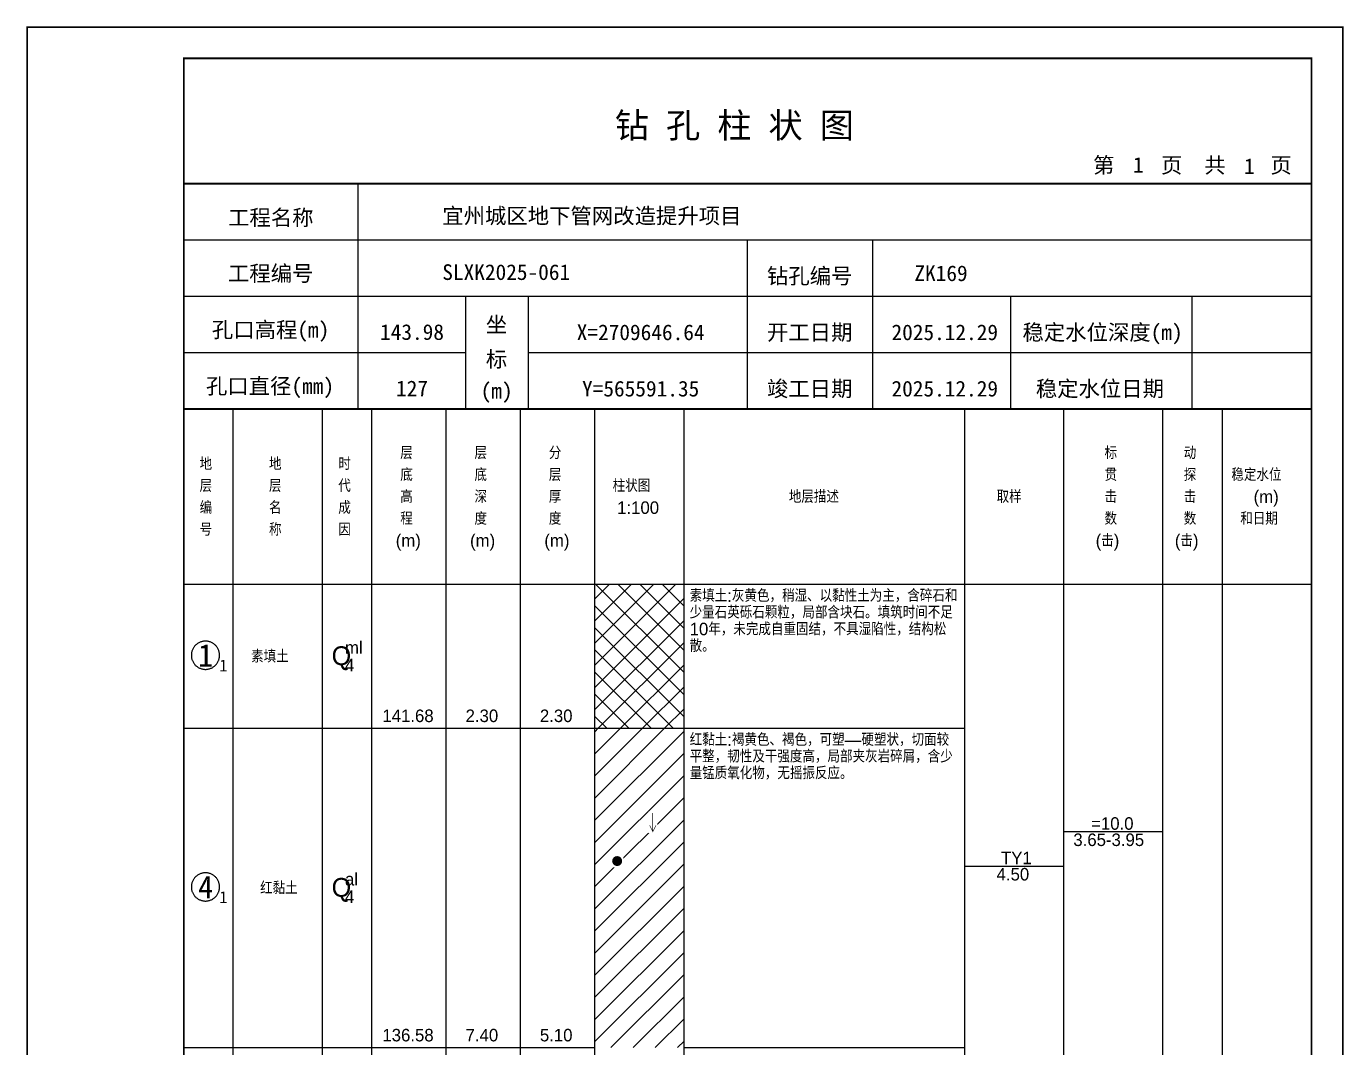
# Model space of a CAD drawing. Header units: millimetres. Extents: x 12489 to 89920, y 4630 to 4927.
# Drawn here: x 68589.3 to 68799.6, y 4763.7 to 4926.8 of the extents above; entities that cross this region are included whole.
import ezdxf
from ezdxf.enums import TextEntityAlignment as Align

# ---------------------------------------------------------------- set-up
doc = ezdxf.new("R2010")
doc.units = ezdxf.units.MM
doc.layers.add('GICAD_QUYANG', color=7, linetype='Continuous')
doc.layers.add('ZZT_TC', color=7, linetype='Continuous')
doc.styles.add('成果图图块', font='', dxfattribs={"height": 2.5})
doc.styles.add('成果图模板', font='')
doc.styles.add('成果图模板标题', font='simhei.ttf')
doc.styles.add('成果图表体', font='Comfont.shx', dxfattribs={"height": 2, "bigfont": 'Hztxt12a.shx'})
doc.styles.get('成果图图块').set_extended_font_data('FangSong_GB2312')
doc.styles.get('成果图模板').set_extended_font_data('FangSong_GB2312')

# ---------------------------------------------------------------- blocks, each defined once
blk = doc.blocks.new('DCBH-1-1-1538', base_point=(0.3, -0.11))
at = {"layer": 'ZZT_TC', "color": 7}
blk.add_polyline3d([(-0.19, 2.31, 0), (-0.3, 2.31, 0), (-0.41, 2.3, 0), (-0.52, 2.29, 0), (-0.63, 2.27, 0), (-0.73, 2.24, 0), (-0.84, 2.21, 0), (-0.95, 2.18, 0), (-1.05, 2.14, 0), (-1.15, 2.09, 0), (-1.25, 2.04, 0), (-1.35, 1.99, 0), (-1.44, 1.93, 0), (-1.53, 1.87, 0), (-1.62, 1.8, 0), (-1.7, 1.73, 0), (-1.78, 1.65, 0), (-1.86, 1.57, 0), (-1.93, 1.49, 0), (-2, 1.4, 0), (-2.06, 1.31, 0), (-2.12, 1.22, 0), (-2.17, 1.12, 0), (-2.22, 1.02, 0), (-2.27, 0.92, 0), (-2.31, 0.82, 0), (-2.34, 0.71, 0), (-2.37, 0.61, 0), (-2.4, 0.5, 0), (-2.41, 0.39, 0), (-2.43, 0.28, 0), (-2.44, 0.17, 0), (-2.44, 0.06, 0), (-2.44, -0.05, 0), (-2.43, -0.16, 0), (-2.41, -0.27, 0), (-2.4, -0.38, 0), (-2.37, -0.49, 0), (-2.34, -0.6, 0), (-2.31, -0.7, 0), (-2.27, -0.8, 0), (-2.22, -0.9, 0), (-2.17, -1, 0), (-2.12, -1.1, 0), (-2.06, -1.19, 0), (-2, -1.28, 0), (-1.93, -1.37, 0), (-1.86, -1.45, 0), (-1.78, -1.53, 0), (-1.7, -1.61, 0), (-1.62, -1.68, 0), (-1.53, -1.75, 0), (-1.44, -1.81, 0), (-1.35, -1.87, 0), (-1.25, -1.93, 0), (-1.15, -1.98, 0), (-1.05, -2.02, 0), (-0.95, -2.06, 0), (-0.84, -2.1, 0), (-0.73, -2.13, 0), (-0.63, -2.15, 0), (-0.52, -2.17, 0), (-0.41, -2.18, 0), (-0.3, -2.19, 0), (-0.19, -2.19, 0), (-0.08, -2.19, 0), (0.03, -2.18, 0), (0.14, -2.17, 0), (0.25, -2.15, 0), (0.36, -2.13, 0), (0.47, -2.1, 0), (0.57, -2.06, 0), (0.67, -2.02, 0), (0.77, -1.98, 0), (0.87, -1.93, 0), (0.97, -1.87, 0), (1.06, -1.81, 0), (1.15, -1.75, 0), (1.24, -1.68, 0), (1.32, -1.61, 0), (1.4, -1.53, 0), (1.48, -1.45, 0), (1.55, -1.37, 0), (1.62, -1.28, 0), (1.68, -1.19, 0), (1.74, -1.1, 0), (1.8, -1, 0), (1.85, -0.9, 0), (1.89, -0.8, 0), (1.93, -0.7, 0), (1.97, -0.6, 0), (2, -0.49, 0), (2.02, -0.38, 0), (2.04, -0.27, 0), (2.05, -0.16, 0), (2.06, -0.05, 0), (2.06, 0.06, 0), (2.06, 0.17, 0), (2.05, 0.28, 0), (2.04, 0.39, 0), (2.02, 0.5, 0), (2, 0.61, 0), (1.97, 0.71, 0), (1.93, 0.82, 0), (1.89, 0.92, 0), (1.85, 1.02, 0), (1.8, 1.12, 0), (1.74, 1.22, 0), (1.68, 1.31, 0), (1.62, 1.4, 0), (1.55, 1.49, 0), (1.48, 1.57, 0), (1.4, 1.65, 0), (1.32, 1.73, 0), (1.24, 1.8, 0), (1.15, 1.87, 0), (1.06, 1.93, 0), (0.97, 1.99, 0), (0.87, 2.04, 0), (0.77, 2.09, 0), (0.67, 2.14, 0), (0.57, 2.18, 0), (0.47, 2.21, 0), (0.36, 2.24, 0), (0.25, 2.27, 0), (0.14, 2.29, 0), (0.03, 2.3, 0), (-0.08, 2.31, 0), (-0.19, 2.31, 0)], dxfattribs=at)
at = {"style": '成果图图块'}
blk.add_text('1', height=3.57, dxfattribs=at).set_placement((-0.16, -1.74), align=Align.CENTER)
blk.add_text('1', height=1.91, dxfattribs=at).set_placement((2.03, -2.53))
blk = doc.blocks.new('DCBH-1-1-1539', base_point=(0.3, -0.11))
at = {"layer": 'ZZT_TC', "color": 7}
blk.add_polyline3d([(-0.19, 2.31, 0), (-0.3, 2.31, 0), (-0.41, 2.3, 0), (-0.52, 2.29, 0), (-0.63, 2.27, 0), (-0.73, 2.24, 0), (-0.84, 2.21, 0), (-0.95, 2.18, 0), (-1.05, 2.14, 0), (-1.15, 2.09, 0), (-1.25, 2.04, 0), (-1.35, 1.99, 0), (-1.44, 1.93, 0), (-1.53, 1.87, 0), (-1.62, 1.8, 0), (-1.7, 1.73, 0), (-1.78, 1.65, 0), (-1.86, 1.57, 0), (-1.93, 1.49, 0), (-2, 1.4, 0), (-2.06, 1.31, 0), (-2.12, 1.22, 0), (-2.17, 1.12, 0), (-2.22, 1.02, 0), (-2.27, 0.92, 0), (-2.31, 0.82, 0), (-2.34, 0.71, 0), (-2.37, 0.61, 0), (-2.4, 0.5, 0), (-2.41, 0.39, 0), (-2.43, 0.28, 0), (-2.44, 0.17, 0), (-2.44, 0.06, 0), (-2.44, -0.05, 0), (-2.43, -0.16, 0), (-2.41, -0.27, 0), (-2.4, -0.38, 0), (-2.37, -0.49, 0), (-2.34, -0.6, 0), (-2.31, -0.7, 0), (-2.27, -0.8, 0), (-2.22, -0.9, 0), (-2.17, -1, 0), (-2.12, -1.1, 0), (-2.06, -1.19, 0), (-2, -1.28, 0), (-1.93, -1.37, 0), (-1.86, -1.45, 0), (-1.78, -1.53, 0), (-1.7, -1.61, 0), (-1.62, -1.68, 0), (-1.53, -1.75, 0), (-1.44, -1.81, 0), (-1.35, -1.87, 0), (-1.25, -1.93, 0), (-1.15, -1.98, 0), (-1.05, -2.02, 0), (-0.95, -2.06, 0), (-0.84, -2.1, 0), (-0.73, -2.13, 0), (-0.63, -2.15, 0), (-0.52, -2.17, 0), (-0.41, -2.18, 0), (-0.3, -2.19, 0), (-0.19, -2.19, 0), (-0.08, -2.19, 0), (0.03, -2.18, 0), (0.14, -2.17, 0), (0.25, -2.15, 0), (0.36, -2.13, 0), (0.47, -2.1, 0), (0.57, -2.06, 0), (0.67, -2.02, 0), (0.77, -1.98, 0), (0.87, -1.93, 0), (0.97, -1.87, 0), (1.06, -1.81, 0), (1.15, -1.75, 0), (1.24, -1.68, 0), (1.32, -1.61, 0), (1.4, -1.53, 0), (1.48, -1.45, 0), (1.55, -1.37, 0), (1.62, -1.28, 0), (1.68, -1.19, 0), (1.74, -1.1, 0), (1.8, -1, 0), (1.85, -0.9, 0), (1.89, -0.8, 0), (1.93, -0.7, 0), (1.97, -0.6, 0), (2, -0.49, 0), (2.02, -0.38, 0), (2.04, -0.27, 0), (2.05, -0.16, 0), (2.06, -0.05, 0), (2.06, 0.06, 0), (2.06, 0.17, 0), (2.05, 0.28, 0), (2.04, 0.39, 0), (2.02, 0.5, 0), (2, 0.61, 0), (1.97, 0.71, 0), (1.93, 0.82, 0), (1.89, 0.92, 0), (1.85, 1.02, 0), (1.8, 1.12, 0), (1.74, 1.22, 0), (1.68, 1.31, 0), (1.62, 1.4, 0), (1.55, 1.49, 0), (1.48, 1.57, 0), (1.4, 1.65, 0), (1.32, 1.73, 0), (1.24, 1.8, 0), (1.15, 1.87, 0), (1.06, 1.93, 0), (0.97, 1.99, 0), (0.87, 2.04, 0), (0.77, 2.09, 0), (0.67, 2.14, 0), (0.57, 2.18, 0), (0.47, 2.21, 0), (0.36, 2.24, 0), (0.25, 2.27, 0), (0.14, 2.29, 0), (0.03, 2.3, 0), (-0.08, 2.31, 0), (-0.19, 2.31, 0)], dxfattribs=at)
at = {"style": '成果图图块'}
blk.add_text('4', height=3.57, dxfattribs=at).set_placement((-0.16, -1.74), align=Align.CENTER)
blk.add_text('1', height=1.91, dxfattribs=at).set_placement((2.03, -2.53))
blk = doc.blocks.new('gkqy1.dwg', base_point=(0.8, 0))
blk.add_wipeout([(-0.2, -0.2), (1.8, -0.2), (1.8, 1.8), (-0.2, 1.8)])
at = {"layer": 'GICAD_QUYANG'}
h = blk.add_hatch(color=7, dxfattribs=at)
edge = h.paths.add_edge_path()
edge.add_arc((0.8, 0.8), 0.8, 0, 360)
blk = doc.blocks.new('zztSLbg.dwg', base_point=(0.5, 0))
blk.add_wipeout([(-0.2, -0.2), (1.2, -0.2), (1.2, 3.2), (-0.2, 3.2)])
at = {"color": 7, "const_width": 0.1}
for points in [[(0.5, 3), (0.5, 0)], [(0, 1), (0.5, 0), (1, 1)]]:
    blk.add_lwpolyline(points, dxfattribs=at)
blk = doc.blocks.new('钻孔柱状图路桥昇龙制图梁世成校核莫家里.dwg256', base_point=(25, 236))
for p, q in [((52.82, 236), (52.82, 272)), ((25, 263), (205, 263)), ((115, 236), (115, 263)), ((135, 236), (135, 263)), ((25, 254), (205, 254)), ((70, 236), (70, 254)), ((80, 236), (80, 254)), ((157, 236), (157, 254)), ((185.95, 236), (185.95, 254)), ((25, 245), (70, 245)), ((80, 245), (205, 245))]:
    blk.add_line(p, q)
for points, const_width in [([(0, 0), (210, 0), (210, 297), (0, 297)], 0.25), ([(25, 5), (205, 5), (205, 292), (25, 292)], 0.3)]:
    blk.add_lwpolyline(points, close=True, dxfattribs=dict(const_width=const_width))
at = {"const_width": 0.3}
for points in [[(25, 272), (205, 272)], [(25, 236), (205, 236)]]:
    blk.add_lwpolyline(points, dxfattribs=at)
for s, height, style, p in [('钻 孔 柱 状 图', 4, '成果图模板标题', (93.8, 279.31)), ('第', 2.5, '成果图模板', (170.12, 273.7)), ('页', 2.5, '成果图模板', (180.96, 273.7)), ('共', 2.5, '成果图模板', (187.88, 273.7)), ('页', 2.5, '成果图模板', (198.44, 273.7)), ('工程名称', 2.5, '成果图模板', (32.07, 265.32)), ('宜州城区地下管网改造提升项目', 2.5, '成果图模板', (66.26, 265.61)), ('工程编号', 2.5, '成果图模板', (32.05, 256.41)), ('SLXK2025-061', 2.5, '成果图模板', (66.26, 256.61)), ('钻孔编号', 2.5, '成果图模板', (118.08, 256)), ('ZK169', 2.5, '成果图模板', (141.61, 256.43)), ('孔口高程(m)', 2.5, '成果图模板', (29.48, 247.41)), ('坐', 2.5, '成果图模板', (73.21, 248.24)), ('开工日期', 2.5, '成果图模板', (118.08, 247)), ('稳定水位深度(m)', 2.5, '成果图模板', (158.86, 247)), ('标', 2.5, '成果图模板', (73.21, 242.7)), ('孔口直径(mm)', 2.5, '成果图模板', (28.54, 238.41)), ('(m) ', 2.5, '成果图模板', (72.38, 237.65)), ('竣工日期', 2.5, '成果图模板', (118.08, 238)), ('稳定水位日期', 2.5, '成果图模板', (160.99, 238))]:
    blk.add_text(s, height=height, dxfattribs=dict(style=style)).set_placement(p)
at = {"style": '成果图模板'}
for s, p in [('1', (177.35, 273.74)), ('1', (195.08, 273.53)), ('143.98', (61.43, 247.04)), ('X=2709646.64', (97.92, 247)), ('2025.12.29', (146.46, 247)), ('127', (61.43, 238.04)), ('Y=565591.35', (97.92, 238)), ('2025.12.29', (146.46, 238))]:
    blk.add_text(s, height=2.5, dxfattribs=at).set_placement(p, align=Align.CENTER)

msp = doc.modelspace()

# ---------------------------------------------------------------- hatches: boundary and pattern name
at = {"linetype": 'Continuous'}
h = msp.add_hatch(dxfattribs=at)
h.set_pattern_fill('GKSTT', scale=0.5, style=0, pattern_type=2)
h.set_pattern_definition([(45, (0, 0), (-1.76776695, 1.76776695), []), (135, (0, 0), (-1.76776695, -1.76776695), [])])
h.paths.add_polyline_path([(68680.06, 4814.71), (68694.29, 4814.71), (68694.29, 4837.71), (68680.06, 4837.71)])
h = msp.add_hatch(dxfattribs=at)
h.set_pattern_fill('GKNXT', scale=0.5, style=0, pattern_type=2)
h.set_pattern_definition([(45, (0, 0), (-1.76776695, 1.76776695), [])])
h.paths.add_polyline_path([(68680.06, 4763.71), (68694.29, 4763.71), (68694.29, 4814.71), (68680.06, 4814.71)])

# ---------------------------------------------------------------- linework, layer by layer
at = {"color": 0}
for p, q in [((68614.45, 4837.71), (68622.35, 4837.71)), ((68614.45, 4814.71), (68614.45, 4837.71)), ((68622.35, 4814.71), (68622.35, 4837.71)), ((68614.45, 4814.71), (68622.35, 4814.71)), ((68614.45, 4814.71), (68622.35, 4814.71)), ((68614.45, 4763.71), (68614.45, 4814.71)), ((68622.35, 4763.71), (68622.35, 4814.71)), ((68614.45, 4763.71), (68622.35, 4763.71))]:
    msp.add_line(p, q, dxfattribs=at)
for points in [[(68614.45, 4865.71), (68622.35, 4865.71)], [(68614.45, 4837.71), (68614.45, 4865.71)], [(68622.35, 4837.71), (68622.35, 4865.71)], [(68622.35, 4865.71), (68636.58, 4865.71)], [(68622.35, 4837.71), (68622.35, 4865.71)], [(68636.58, 4837.71), (68636.58, 4865.71)], [(68636.58, 4865.71), (68644.49, 4865.71)], [(68636.58, 4837.71), (68636.58, 4865.71)], [(68644.49, 4837.71), (68644.49, 4865.71)], [(68644.49, 4865.71), (68656.35, 4865.71)], [(68644.49, 4837.71), (68644.49, 4865.71)], [(68656.35, 4837.71), (68656.35, 4865.71)], [(68656.35, 4865.71), (68668.2, 4865.71)], [(68656.35, 4837.71), (68656.35, 4865.71)], [(68668.2, 4837.71), (68668.2, 4865.71)], [(68668.2, 4865.71), (68680.06, 4865.71)], [(68668.2, 4837.71), (68668.2, 4865.71)], [(68680.06, 4837.71), (68680.06, 4865.71)], [(68680.06, 4865.71), (68694.29, 4865.71)], [(68680.06, 4837.71), (68680.06, 4865.71)], [(68694.29, 4837.71), (68694.29, 4865.71)], [(68694.29, 4865.71), (68739.11, 4865.71)], [(68694.29, 4837.71), (68694.29, 4865.71)], [(68739.11, 4837.71), (68739.11, 4865.71)], [(68739.11, 4865.71), (68754.92, 4865.71)], [(68739.11, 4837.71), (68739.11, 4865.71)], [(68754.92, 4837.71), (68754.92, 4865.71)], [(68754.92, 4865.71), (68770.73, 4865.71)], [(68754.92, 4837.71), (68754.92, 4865.71)], [(68770.73, 4837.71), (68770.73, 4865.71)], [(68770.73, 4865.71), (68780.22, 4865.71)], [(68770.73, 4837.71), (68770.73, 4865.71)], [(68780.22, 4837.71), (68780.22, 4865.71)], [(68780.22, 4865.71), (68794.45, 4865.71)], [(68780.22, 4837.71), (68780.22, 4865.71)], [(68794.45, 4837.71), (68794.45, 4865.71)], [(68614.45, 4837.71), (68622.35, 4837.71)], [(68614.45, 4643.71), (68614.45, 4837.71)], [(68614.45, 4837.71), (68622.35, 4837.71)], [(68622.35, 4643.71), (68622.35, 4837.71)], [(68622.35, 4837.71), (68636.58, 4837.71)], [(68622.35, 4643.71), (68622.35, 4837.71)], [(68622.35, 4837.71), (68636.58, 4837.71)], [(68622.35, 4837.71), (68636.58, 4837.71)], [(68622.35, 4814.71), (68622.35, 4837.71)], [(68636.58, 4643.71), (68636.58, 4837.71)], [(68636.58, 4814.71), (68636.58, 4837.71)], [(68636.58, 4837.71), (68644.49, 4837.71)], [(68636.58, 4643.71), (68636.58, 4837.71)], [(68636.58, 4837.71), (68644.49, 4837.71)], [(68636.58, 4837.71), (68644.49, 4837.71)], [(68636.58, 4814.71), (68636.58, 4837.71)], [(68644.49, 4643.71), (68644.49, 4837.71)], [(68644.49, 4814.71), (68644.49, 4837.71)], [(68644.49, 4837.71), (68656.35, 4837.71)], [(68644.49, 4643.71), (68644.49, 4837.71)], [(68644.49, 4837.71), (68656.35, 4837.71)], [(68644.49, 4837.71), (68656.35, 4837.71)], [(68644.49, 4814.71), (68644.49, 4837.71)], [(68656.35, 4643.71), (68656.35, 4837.71)], [(68656.35, 4814.71), (68656.35, 4837.71)], [(68656.35, 4837.71), (68668.2, 4837.71)], [(68656.35, 4643.71), (68656.35, 4837.71)], [(68656.35, 4837.71), (68668.2, 4837.71)], [(68656.35, 4837.71), (68668.2, 4837.71)], [(68656.35, 4814.71), (68656.35, 4837.71)], [(68668.2, 4643.71), (68668.2, 4837.71)], [(68668.2, 4814.71), (68668.2, 4837.71)], [(68668.2, 4837.71), (68680.06, 4837.71)], [(68668.2, 4643.71), (68668.2, 4837.71)], [(68668.2, 4837.71), (68680.06, 4837.71)], [(68668.2, 4837.71), (68680.06, 4837.71)], [(68668.2, 4814.71), (68668.2, 4837.71)], [(68680.06, 4643.71), (68680.06, 4837.71)], [(68680.06, 4814.71), (68680.06, 4837.71)], [(68680.06, 4837.71), (68694.29, 4837.71)], [(68680.06, 4643.71), (68680.06, 4837.71)], [(68680.06, 4837.71), (68694.29, 4837.71)], [(68694.29, 4643.71), (68694.29, 4837.71)], [(68694.29, 4837.71), (68739.11, 4837.71)], [(68694.29, 4643.71), (68694.29, 4837.71)], [(68694.29, 4837.71), (68739.11, 4837.71)], [(68694.29, 4837.71), (68739.11, 4837.71)], [(68694.29, 4814.71), (68694.29, 4837.71)], [(68739.11, 4643.71), (68739.11, 4837.71)], [(68739.11, 4814.71), (68739.11, 4837.71)], [(68739.11, 4837.71), (68754.92, 4837.71)], [(68739.11, 4643.71), (68739.11, 4837.71)], [(68739.11, 4837.71), (68754.92, 4837.71)], [(68754.92, 4643.71), (68754.92, 4837.71)], [(68754.92, 4837.71), (68770.73, 4837.71)], [(68754.92, 4643.71), (68754.92, 4837.71)], [(68754.92, 4837.71), (68770.73, 4837.71)], [(68770.73, 4643.71), (68770.73, 4837.71)], [(68770.73, 4837.71), (68780.22, 4837.71)], [(68770.73, 4643.71), (68770.73, 4837.71)], [(68770.73, 4837.71), (68780.22, 4837.71)], [(68780.22, 4643.71), (68780.22, 4837.71)], [(68780.22, 4837.71), (68794.45, 4837.71)], [(68780.22, 4643.71), (68780.22, 4837.71)], [(68780.22, 4837.71), (68794.45, 4837.71)], [(68794.45, 4643.71), (68794.45, 4837.71)], [(68622.35, 4814.71), (68636.58, 4814.71)], [(68622.35, 4814.71), (68636.58, 4814.71)], [(68622.35, 4763.71), (68622.35, 4814.71)], [(68636.58, 4763.71), (68636.58, 4814.71)], [(68636.58, 4814.71), (68644.49, 4814.71)], [(68636.58, 4814.71), (68644.49, 4814.71)], [(68636.58, 4763.71), (68636.58, 4814.71)], [(68644.49, 4763.71), (68644.49, 4814.71)], [(68644.49, 4814.71), (68656.35, 4814.71)], [(68644.49, 4814.71), (68656.35, 4814.71)], [(68644.49, 4763.71), (68644.49, 4814.71)], [(68656.35, 4763.71), (68656.35, 4814.71)], [(68656.35, 4814.71), (68668.2, 4814.71)], [(68656.35, 4814.71), (68668.2, 4814.71)], [(68656.35, 4763.71), (68656.35, 4814.71)], [(68668.2, 4763.71), (68668.2, 4814.71)], [(68668.2, 4814.71), (68680.06, 4814.71)], [(68668.2, 4814.71), (68680.06, 4814.71)], [(68668.2, 4763.71), (68668.2, 4814.71)], [(68680.06, 4763.71), (68680.06, 4814.71)], [(68694.29, 4814.71), (68739.11, 4814.71)], [(68694.29, 4814.71), (68739.11, 4814.71)], [(68694.29, 4763.71), (68694.29, 4814.71)], [(68739.11, 4763.71), (68739.11, 4814.71)], [(68754.92, 4798.21), (68770.73, 4798.21)], [(68739.11, 4792.71), (68754.92, 4792.71)], [(68622.35, 4763.71), (68636.58, 4763.71)], [(68636.58, 4763.71), (68644.49, 4763.71)], [(68644.49, 4763.71), (68656.35, 4763.71)], [(68656.35, 4763.71), (68668.2, 4763.71)], [(68668.2, 4763.71), (68680.06, 4763.71)], [(68694.29, 4763.71), (68739.11, 4763.71)]]:
    msp.add_lwpolyline(points, dxfattribs=at)
at = {"color": 7, "flags": 128}
msp.add_lwpolyline([(68680.06, 4814.71), (68694.29, 4814.71)], dxfattribs=at)

# ---------------------------------------------------------------- block references
for name, p in [('DCBH-1-1-1538', (68618.4, 4826.21)), ('DCBH-1-1-1539', (68618.4, 4789.21))]:
    msp.add_blockref(name, p)

# ---------------------------------------------------------------- texts
at = {"color": 0, "style": '成果图表体'}
for s, height, p in [('层', 2, (68649, 4857.71)), ('层', 2, (68660.85, 4857.71)), ('分', 2, (68672.71, 4857.71)), ('标', 2, (68761.41, 4857.71)), ('动', 2, (68774.05, 4857.71)), ('地', 2, (68616.98, 4855.96)), ('地', 2, (68628.05, 4855.96)), ('时', 2, (68639.11, 4855.96)), ('底', 2, (68649, 4854.21)), ('底', 2, (68660.85, 4854.21)), ('层', 2, (68672.71, 4854.21)), ('贯', 2, (68761.41, 4854.21)), ('探', 2, (68774.05, 4854.21)), ('稳定水位', 2, (68781.65, 4854.21)), ('层', 2, (68616.98, 4852.46)), ('层', 2, (68628.05, 4852.46)), ('代', 2, (68639.11, 4852.46)), ('高', 2, (68649, 4850.71)), ('深', 2, (68660.85, 4850.71)), ('厚', 2, (68672.71, 4850.71)), ('柱状图', 2, (68682.91, 4852.46)), ('地层描述', 2, (68711.02, 4850.71)), ('取样', 2, (68744.18, 4850.71)), ('击', 2, (68761.41, 4850.71)), ('击', 2, (68774.05, 4850.71)), ('(m)', 2, (68785.2, 4850.71)), ('编', 2, (68616.98, 4848.96)), ('名', 2, (68628.05, 4848.96)), ('成', 2, (68639.11, 4848.96)), ('1:100', 2, (68683.62, 4848.96)), ('程', 2, (68649, 4847.21)), ('度', 2, (68660.85, 4847.21)), ('度', 2, (68672.71, 4847.21)), ('数', 2, (68761.41, 4847.21)), ('数', 2, (68774.05, 4847.21)), ('和日期', 2, (68783.07, 4847.21)), ('号', 2, (68616.98, 4845.46)), ('称', 2, (68628.05, 4845.46)), ('因', 2, (68639.11, 4845.46)), ('(m)', 2, (68648.28, 4843.71)), ('(m)', 2, (68660.14, 4843.71)), ('(m)', 2, (68672, 4843.71)), ('(击)', 2, (68759.99, 4843.71)), ('(击)', 2, (68772.63, 4843.71)), ('素填土', 2, (68625.2, 4825.21)), ('Q', 3, (68638.05, 4824.81)), ('ml', 2, (68640.18, 4826.61)), ('4', 2, (68640.18, 4823.81)), ('141.68', 2, (68646.15, 4815.71)), ('2.30', 2, (68659.43, 4815.71)), ('2.30', 2, (68671.29, 4815.71)), ('=10.0', 2, (68759.27, 4798.51)), ('3.65-3.95', 2, (68756.43, 4795.91)), ('TY1', 2, (68744.89, 4793.01)), ('al', 2, (68640.18, 4789.61)), ('4.50', 2, (68744.18, 4790.41)), ('红黏土', 2, (68626.63, 4788.21)), ('Q', 3, (68638.05, 4787.81)), ('4', 2, (68640.18, 4786.81)), ('136.58', 2, (68646.15, 4764.71)), ('7.40', 2, (68659.43, 4764.71)), ('5.10', 2, (68671.29, 4764.71))]:
    msp.add_text(s, height=height, dxfattribs=at).set_placement(p)
at = {"color": 0, "char_height": 2, "width": 43.0292, "attachment_point": 1, "line_spacing_factor": 0.8, "style": '成果图表体'}
for s, insert in [('素填土:灰黄色，稍湿、以黏性土为主，含碎石和少量石英砾石颗粒，局部含块石。填筑时间不足10年，未完成自重固结，不具湿陷性，结构松散。', (68695.19, 4836.91)), ('红黏土:褐黄色、褐色，可塑—硬塑状，切面较平整，韧性及干强度高，局部夹灰岩碎屑，含少量锰质氧化物，无摇振反应。', (68695.19, 4813.91))]:
    msp.add_mtext(s, dxfattribs=dict(at, insert=insert))

# ---------------------------------------------------------------- next in the draw order: block references
for name, p in [('zztSLbg.dwg', (68689.31, 4798.21)), ('gkqy1.dwg', (68683.62, 4792.71))]:
    msp.add_blockref(name, p)

# ---------------------------------------------------------------- next in the draw order: block references
msp.add_blockref('钻孔柱状图路桥昇龙制图梁世成校核莫家里.dwg256', (68614.45, 4865.71))

doc.saveas('drawing.dxf')
